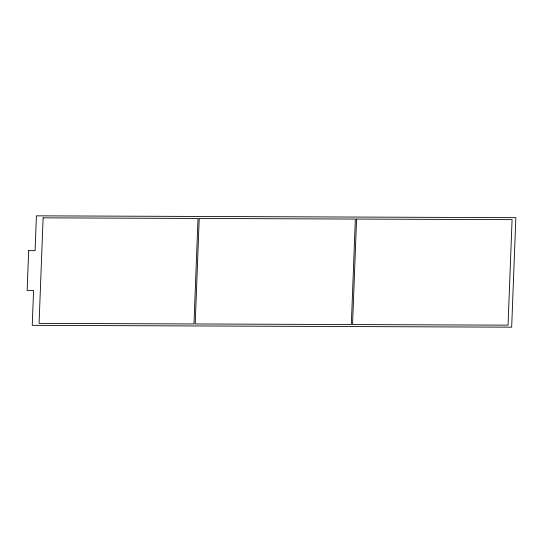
<?xml version="1.0" encoding="UTF-8"?>
<svg xmlns="http://www.w3.org/2000/svg" width="543" height="543" viewBox="0 0 543 543"><rect width="100%" height="100%" fill="white"/><g stroke="black" fill="none" stroke-linecap="round" stroke-linejoin="round"><path stroke-width="0.81" d="M28.67 250.649L27.15 290.464L33.571 290.491L32.241 325.325L511.669 327.164L515.85 217.675L36.422 215.836L35.091 250.676L28.67 250.649M43.107 217.852L39.076 323.363L193.973 323.954L197.998 218.449L43.107 217.852M199.227 218.449L195.202 323.961L351.321 324.558L355.353 219.053L199.227 218.449M356.581 219.053L352.55 324.565L508.058 325.155L512.083 219.65L356.581 219.053"/></g></svg>
